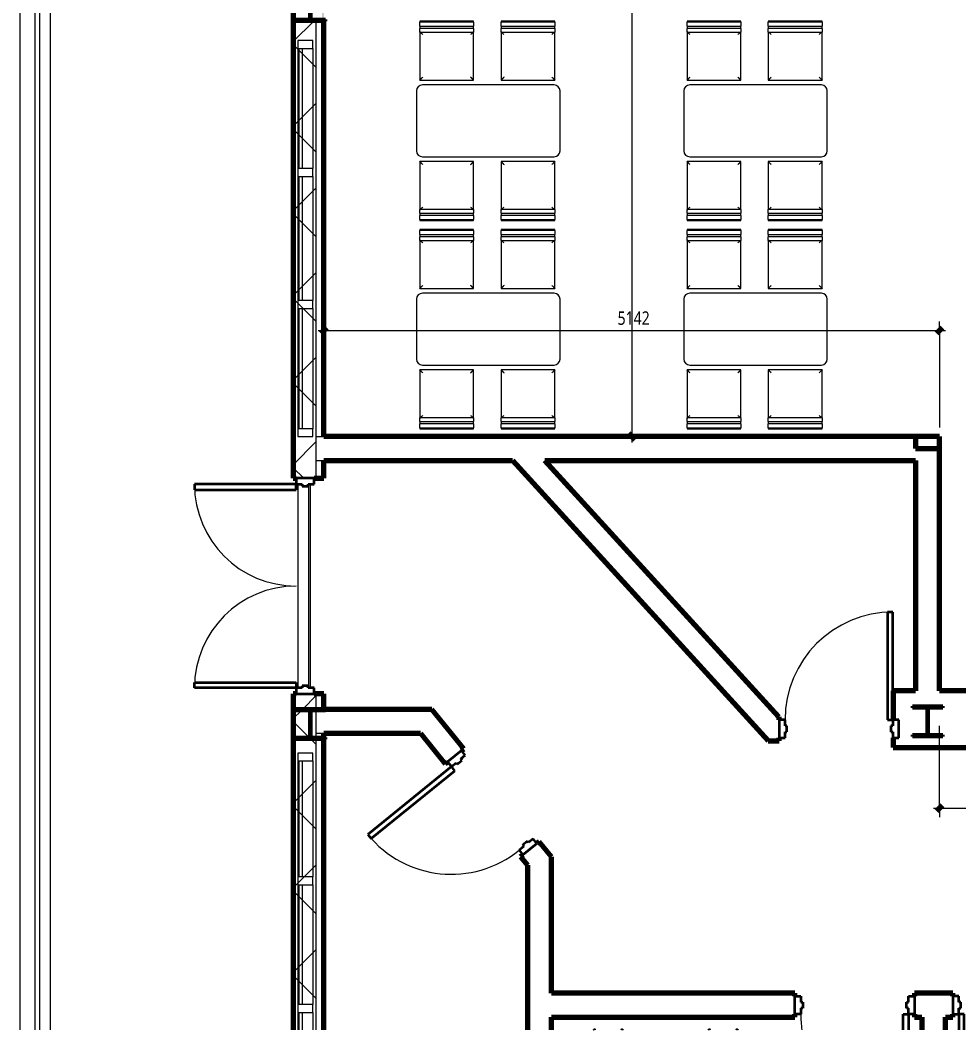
# Model space of a CAD drawing. Header units: millimetres. Extents: x -43239 to -23104, y -13901 to 9341.
# Drawn here: x -41159 to -33318, y -13901 to -5466 of the extents above; entities that cross this region are included whole.
import ezdxf

# ---------------------------------------------------------------- set-up
doc = ezdxf.new("R2010")
doc.units = ezdxf.units.MM
for name, color, linetype, lineweight in [('A-ANNO-DIMS', 211, 'Continuous', 9), ('A-ANNO-DIMS-50', 211, 'Continuous', 9), ('A-DETL', 90, 'Continuous', 9), ('A-DOOR', 31, 'Continuous', 18), ('A-DOOR-FRAM', 31, 'Continuous', 35), ('A-FLOR', 192, 'Continuous', 18), ('A-FLOR-HRAL', 11, 'Continuous', 9), ('A-GENM', 13, 'Continuous', 9), ('A-GLAZ-CURT', 52, 'Continuous', 9), ('A-GLAZ-CWMG', 51, 'Continuous', 9), ('A-WALL', 113, 'Continuous', 18), ('A-WALL-PATT', 111, 'Continuous', 70), ('G-IMPT', 8, 'Continuous', 9), ('I-FURN', 30, 'Continuous', 9), ('S-COLS', 52, 'Continuous', 9), ('S-FNDN', 32, 'Continuous', 18)]:
    doc.layers.add(name, color=color, linetype=linetype, lineweight=lineweight)
doc.styles.add('Trebuchet MS', font='trebuc.ttf', dxfattribs={"width": 0.8, "height": 112.5})
doc.dimstyles.new('Linear_-_2_25mm_Trebuchet_MS', dxfattribs={"dimscale": 304.8, "dimtxt": 115.981977, "dimasz": 0.164042, "dimexe": 0.246063, "dimexo": 0.246063, "dimgap": 0.049213, "dimtad": 1, "dimdec": 0, "dimzin": 0, "dimdsep": 46, "dimtxsty": 'Trebuchet MS', "dimblk1": 'OBLIQUE', "dimblk2": 'OBLIQUE', "dimsah": 1, "dimcen": 0.09, "dimdle": 0.164042, "dimazin": 0, "dimtfac": 1, "dimtdec": 4, "dimtix": 1, "dimtmove": 0, "dimatfit": 3, "dimfxl": 1, "dimtvp": 1, "dimtolj": 1, "dimtzin": 0, "dimarcsym": 2})

# ---------------------------------------------------------------- blocks, each defined once
blk = doc.blocks.new('Top Rail Type - Top Rail_Internal_-2153759-Comedor')
at = {"layer": 'A-FLOR-HRAL'}
for p, q in [((-41035.7, 5000.6), (-41035.7, -13900.7)), ((-40995.7, -13900.7), (-40995.7, 4984))]:
    blk.add_line(p, q, dxfattribs=at)
blk = doc.blocks.new('System Panel - Glazed-3403603-Comedor')
at = {"layer": 'A-GLAZ-CURT'}
for p, q in [((339.5, 49.5), (484.6, 49.5)), ((484.6, 24.5), (339.5, 24.5))]:
    blk.add_line(p, q, dxfattribs=at)
blk = doc.blocks.new('System Panel - Glazed-3403604-Comedor')
at = {"layer": 'A-GLAZ-CURT'}
for p, q in [((-500.8, 49.5), (500.8, 49.5)), ((500.8, 24.5), (-500.8, 24.5))]:
    blk.add_line(p, q, dxfattribs=at)
blk = doc.blocks.new('Rectangular Mullion - 65 x 125mm rectangular-2165301-Comedor')
at = {"layer": 'A-GLAZ-CWMG'}
for p, q in [((-38840.6, -13755.6), (-38840.6, -13900.7)), ((-38715.6, -13755.6), (-38715.6, -13900.7))]:
    blk.add_line(p, q, dxfattribs=at)
blk = doc.blocks.new('Rectangular Mullion - 65 x 125mm rectangular-2165315-Comedor')
at = {"layer": 'A-GLAZ-CWMG'}
for p, q in [((-38840.6, -12688.9), (-38840.6, -13690.6)), ((-38715.6, -12688.9), (-38715.6, -13690.6))]:
    blk.add_line(p, q, dxfattribs=at)
blk = doc.blocks.new('Rectangular Mullion - 65 x 125mm rectangular-3403605-Comedor')
at = {"layer": 'A-GLAZ-CWMG'}
for p, q in [((-65, -62.5), (-65, 62.5)), ((-65, 62.5), (0, 62.5)), ((0, 62.5), (0, -62.5)), ((0, -62.5), (-65, -62.5))]:
    blk.add_line(p, q, dxfattribs=at)
blk = doc.blocks.new('Rectangular Mullion - 65 x 125mm rectangular-3403500-Comedor')
at = {"layer": 'A-GLAZ-CWMG'}
for p, q in [((-32.5, -62.5), (-32.5, 62.5)), ((-32.5, 62.5), (32.5, 62.5)), ((32.5, 62.5), (32.5, -62.5)), ((32.5, -62.5), (-32.5, -62.5))]:
    blk.add_line(p, q, dxfattribs=at)
blk = doc.blocks.new('System Panel - Glazed-3403553-Comedor')
at = {"layer": 'A-GLAZ-CURT'}
for p, q in [((-502.5, 49.5), (502.5, 49.5)), ((502.5, 24.5), (-502.5, 24.5))]:
    blk.add_line(p, q, dxfattribs=at)
blk = doc.blocks.new('System Panel - Glazed-3403554-Comedor')
at = {"layer": 'A-GLAZ-CURT'}
for p, q in [((-518.8, 49.5), (518.8, 49.5)), ((518.8, 24.5), (-518.8, 24.5))]:
    blk.add_line(p, q, dxfattribs=at)
blk = doc.blocks.new('Rectangular Mullion - 65 x 125mm rectangular-2165430-Comedor')
at = {"layer": 'A-GLAZ-CWMG'}
for p, q in [((-38840.6, -7873.6), (-38840.6, -8878.7)), ((-38715.6, -7873.6), (-38715.6, -8878.7))]:
    blk.add_line(p, q, dxfattribs=at)
blk = doc.blocks.new('Rectangular Mullion - 65 x 125mm rectangular-2165444-Comedor')
at = {"layer": 'A-GLAZ-CWMG'}
for p, q in [((-38840.6, -6771.1), (-38840.6, -7808.6)), ((-38715.6, -6771.1), (-38715.6, -7808.6))]:
    blk.add_line(p, q, dxfattribs=at)
blk = doc.blocks.new('Rectangular Mullion - 65 x 125mm rectangular-3403503-Comedor')
at = {"layer": 'A-GLAZ-CWMG'}
for p, q in [((-65, -62.5), (-65, 62.5)), ((-65, 62.5), (0, 62.5)), ((0, 62.5), (0, -62.5)), ((0, -62.5), (-65, -62.5))]:
    blk.add_line(p, q, dxfattribs=at)
blk = doc.blocks.new('Rectangular Mullion - 65 x 125mm rectangular-3403504-Comedor')
at = {"layer": 'A-GLAZ-CWMG'}
for p, q in [((0, 62.5), (-65, 62.5)), ((-65, 62.5), (-65, -62.5)), ((0, -62.5), (0, 62.5)), ((-65, -62.5), (0, -62.5))]:
    blk.add_line(p, q, dxfattribs=at)
blk = doc.blocks.new('System Panel - Glazed-V1-Comedor')
at = {"layer": 'A-GLAZ-CURT'}
for p, q in [((-484.6, 49.5), (484.6, 49.5)), ((484.6, 24.5), (-484.6, 24.5))]:
    blk.add_line(p, q, dxfattribs=at)
blk = doc.blocks.new('Rectangular Mullion - 65 x 125mm rectangular-2165317-Comedor')
at = {"layer": 'A-GLAZ-CWMG'}
for p, q in [((-38840.6, -11654.7), (-38840.6, -12623.9)), ((-38715.6, -11654.7), (-38715.6, -12623.9))]:
    blk.add_line(p, q, dxfattribs=at)
blk = doc.blocks.new('M_Door-Passage-Double-Flush - 1700 x 2000mm-2872040-Comedor')
at = {"layer": 'A-DOOR', "lineweight": 35}
for p, q in [((-850, 109.85), (-850, 959.85)), ((-850, 959.85), (-805, 959.85)), ((-805, 959.85), (-805, 109.85)), ((850, 959.85), (805, 959.85)), ((805, 959.85), (805, 109.85)), ((850, 109.85), (850, 959.85)), ((-805, 109.85), (-850, 109.85)), ((805, 109.85), (850, 109.85))]:
    blk.add_line(p, q, dxfattribs=at)
at = {"layer": 'A-DOOR', "lineweight": 9}
for centre, start, end in [((-850, 109.85), 0, 90), ((850, 109.85), 90, 180)]:
    blk.add_arc(centre, 850, start, end, dxfattribs=at)
at = {"layer": 'A-DOOR-FRAM'}
for p, q in [((-850, 109.85), (-900, 109.85)), ((-900, 109.85), (-900, -40.15)), ((-850, 60.0875), (-850, 109.85)), ((850, 109.85), (850, 60.0875)), ((900, 109.85), (850, 109.85)), ((900, -40.15), (900, 109.85)), ((-834.125, 60.0875), (-850, 60.0875)), ((-850, -40.15), (-850, 9.0625)), ((-850, 9.0625), (-834.125, 9.0625)), ((-834.125, 9.0625), (-834.125, 60.0875)), ((850, 60.0875), (834.125, 60.0875)), ((834.125, 60.0875), (834.125, 9.0625)), ((834.125, 9.0625), (850, 9.0625)), ((850, 9.0625), (850, -40.15)), ((-900, -40.15), (-850, -40.15)), ((850, -40.15), (900, -40.15))]:
    blk.add_line(p, q, dxfattribs=at)
blk = doc.blocks.new('UC-Universal Column-Column - 254x254x73UC-2162956-Comedor')
at = {"layer": 'S-COLS'}
h = blk.add_hatch(dxfattribs=at)
h.set_pattern_fill('FP1_5', color=256, style=0, pattern_type=2)
h.set_pattern_definition([(45, (38734.36, 11345.73), (-125.7236, 125.7236), []), (45, (38734.36, 11536.23), (-125.7236, 125.7236), [])])
h.paths.add_polyline_path([(127.3, -127.1), (127.3, -112.9), (17, -112.9), (8, -109.1), (4.3, -100.2), (4.3, 100.1), (8, 109.1), (17, 112.8), (127.3, 112.8), (127.3, 127), (-127.3, 127), (-127.3, 112.8), (-17, 112.8), (-8, 109.1), (-4.3, 100.1), (-4.3, -100.2), (-8, -109.1), (-17, -112.9), (-127.3, -112.9), (-127.3, -127.1)])
at = {"layer": 'S-COLS', "lineweight": 50}
for p, q in [((127.3, 127), (-127.3, 127)), ((-127.3, 127), (-127.3, 112.8)), ((-127.3, 112.8), (-17, 112.8)), ((-4.3, 100.1), (-4.3, -100.2)), ((4.3, -100.2), (4.3, 100.1)), ((17, 112.8), (127.3, 112.8)), ((127.3, 112.8), (127.3, 127)), ((-17, -112.9), (-127.3, -112.9)), ((-127.3, -112.9), (-127.3, -127.1)), ((-127.3, -127.1), (127.3, -127.1)), ((127.3, -112.9), (17, -112.9)), ((127.3, -127.1), (127.3, -112.9))]:
    blk.add_line(p, q, dxfattribs=at)
for centre, start, end in [((-17, 100.1), 0, 90), ((17, 100.1), 90, 180), ((-17, -100.2), 270, 0), ((17, -100.2), 180, 270)]:
    blk.add_arc(centre, 12.7, start, end, dxfattribs=at)
blk = doc.blocks.new('UC-Universal Column-Column - 254x254x73UC-V10-Comedor')
at = {"layer": 'S-COLS'}
h = blk.add_hatch(dxfattribs=at)
h.set_pattern_fill('FP1_6', color=256, style=0, pattern_type=2)
h.set_pattern_definition([(45, (33577.36, 11323.73), (-125.7236, 125.7236), []), (45, (33577.36, 11514.23), (-125.7236, 125.7236), [])])
h.paths.add_polyline_path([(-127.3, -127.1), (127.3, -127.1), (127.3, -112.9), (17, -112.9), (8, -109.1), (4.3, -100.2), (4.3, 100.1), (8, 109.1), (17, 112.8), (127.3, 112.8), (127.3, 127), (-127.3, 127), (-126.8, 112.8), (-17, 112.8), (-8, 109.1), (-4.3, 100.1), (-4.3, -100.2), (-8, -109.1), (-17, -112.9), (-127.3, -112.9)])
at = {"layer": 'S-COLS', "lineweight": 50}
for p, q in [((127.3, 127), (-127.3, 127)), ((-127.3, 127), (-127.3, 112.8)), ((-127.3, 112.8), (-17, 112.8)), ((-4.3, 100.1), (-4.3, -100.2)), ((4.3, -100.2), (4.3, 100.1)), ((17, 112.8), (127.3, 112.8)), ((127.3, 112.8), (127.3, 127)), ((-17, -112.9), (-127.3, -112.9)), ((-127.3, -112.9), (-127.3, -127.1)), ((-127.3, -127.1), (127.3, -127.1)), ((127.3, -112.9), (17, -112.9)), ((127.3, -127.1), (127.3, -112.9))]:
    blk.add_line(p, q, dxfattribs=at)
for centre, start, end in [((-17, 100.1), 0, 90), ((17, 100.1), 90, 180), ((-17, -100.2), 270, 0), ((17, -100.2), 180, 270)]:
    blk.add_arc(centre, 12.7, start, end, dxfattribs=at)
blk = doc.blocks.new('UC-Universal Column-Column - 254x254x73UC-V12-Comedor')
at = {"layer": 'S-COLS'}
h = blk.add_hatch(dxfattribs=at)
h.set_pattern_fill('FP1_8', color=256, style=0, pattern_type=2)
h.set_pattern_definition([(45, (38734.36, 5345.73), (-125.7236, 125.7236), []), (45, (38734.36, 5536.23), (-125.7236, 125.7236), [])])
h.paths.add_polyline_path([(127.3, -127.1), (127.3, -112.9), (17, -112.9), (8, -109.1), (4.3, -100.2), (4.3, 100.1), (8, 109.1), (17, 112.8), (127.3, 112.8), (127.3, 127), (-127.3, 127), (-127.3, 112.8), (-17, 112.8), (-8, 109.1), (-4.3, 100.1), (-4.3, -100.2), (-8, -109.1), (-17, -112.9), (-127.3, -112.9), (-127.3, -127.1)])
at = {"layer": 'S-COLS', "lineweight": 50}
for p, q in [((127.3, 127), (-127.3, 127)), ((-127.3, 127), (-127.3, 112.8)), ((-127.3, 112.8), (-17, 112.8)), ((-4.3, 100.1), (-4.3, -100.2)), ((4.3, -100.2), (4.3, 100.1)), ((17, 112.8), (127.3, 112.8)), ((127.3, 112.8), (127.3, 127)), ((-17, -112.9), (-127.3, -112.9)), ((-127.3, -112.9), (-127.3, -127.1)), ((-127.3, -127.1), (127.3, -127.1)), ((127.3, -112.9), (17, -112.9)), ((127.3, -127.1), (127.3, -112.9))]:
    blk.add_line(p, q, dxfattribs=at)
for centre, start, end in [((-17, 100.1), 0, 90), ((17, 100.1), 90, 180), ((-17, -100.2), 270, 0), ((17, -100.2), 180, 270)]:
    blk.add_arc(centre, 12.7, start, end, dxfattribs=at)
blk = doc.blocks.new('M_Door-Passage-Single-Flush - 900 x 2100mm-2871058-Comedor')
at = {"layer": 'A-DOOR', "lineweight": 35}
for p, q in [((450, 981.35), (405, 981.35)), ((405, 981.35), (405, 81.35)), ((450, 81.35), (450, 981.35)), ((405, 81.35), (450, 81.35))]:
    blk.add_line(p, q, dxfattribs=at)
at = {"layer": 'A-DOOR', "lineweight": 9}
blk.add_arc((450, 81.35), 900, 90, 180, dxfattribs=at)
at = {"layer": 'A-DOOR-FRAM'}
for p, q in [((-450, 81.35), (-500, 81.35)), ((-500, 81.35), (-500, -68.65)), ((-450, 31.5875), (-450, 81.35)), ((-434.125, 31.5875), (-450, 31.5875)), ((-434.125, -19.4375), (-434.125, 31.5875)), ((450, 31.5875), (434.125, 31.5875)), ((434.125, 31.5875), (434.125, -19.4375)), ((450, 81.35), (450, 31.5875)), ((500, 81.35), (450, 81.35)), ((500, -68.65), (500, 81.35)), ((-500, -68.65), (-450, -68.65)), ((-450, -68.65), (-450, -19.4375)), ((-450, -19.4375), (-434.125, -19.4375)), ((434.125, -19.4375), (450, -19.4375)), ((450, -19.4375), (450, -68.65)), ((450, -68.65), (500, -68.65))]:
    blk.add_line(p, q, dxfattribs=at)
blk = doc.blocks.new('M_Door-Passage-Single-Flush - 900 x 2100mm-V22-Comedor')
at = {"layer": 'A-DOOR', "lineweight": 35}
for p, q in [((405, -81.4), (450, -81.4)), ((405, -212.3), (405, -81.4)), ((450, -81.4), (450, -212.3))]:
    blk.add_line(p, q, dxfattribs=at)
at = {"layer": 'A-DOOR', "lineweight": 9}
blk.add_arc((450, -81.4), 900, 180, 188.37591, dxfattribs=at)
at = {"layer": 'A-DOOR-FRAM'}
for p, q in [((-500, 68.6), (-450, 68.6)), ((-500, -81.4), (-500, 68.6)), ((-450, 68.6), (-450, 19.4)), ((-450, 19.4), (-434.1, 19.4)), ((-434.1, 19.4), (-434.1, -31.6)), ((434.1, 19.4), (450, 19.4)), ((434.1, -31.6), (434.1, 19.4)), ((450, 68.6), (500, 68.6)), ((450, 19.4), (450, 68.6)), ((500, 68.6), (500, -81.4)), ((-450, -81.4), (-500, -81.4)), ((-450, -31.6), (-450, -81.4)), ((-434.1, -31.6), (-450, -31.6)), ((450, -31.6), (434.1, -31.6)), ((450, -81.4), (450, -31.6)), ((500, -81.4), (450, -81.4))]:
    blk.add_line(p, q, dxfattribs=at)
blk = doc.blocks.new('M_Door-Passage-Single-Flush - 900 x 2100mm-V23-Comedor')
at = {"layer": 'A-DOOR', "lineweight": 35}
for p, q in [((405, 212.3), (405, 81.4)), ((450, 81.4), (450, 212.3)), ((405, 81.4), (450, 81.4))]:
    blk.add_line(p, q, dxfattribs=at)
at = {"layer": 'A-DOOR', "lineweight": 9}
blk.add_arc((450, 81.4), 900, 171.62409, 180, dxfattribs=at)
at = {"layer": 'A-DOOR-FRAM'}
for p, q in [((-450, 81.4), (-500, 81.4)), ((-500, 81.4), (-500, -68.6)), ((-450, 31.6), (-450, 81.4)), ((-434.1, 31.6), (-450, 31.6)), ((-434.1, -19.4), (-434.1, 31.6)), ((450, 31.6), (434.1, 31.6)), ((434.1, 31.6), (434.1, -19.4)), ((450, 81.4), (450, 31.6)), ((500, 81.4), (450, 81.4)), ((500, -68.6), (500, 81.4)), ((-500, -68.6), (-450, -68.6)), ((-450, -68.6), (-450, -19.4)), ((-450, -19.4), (-434.1, -19.4)), ((434.1, -19.4), (450, -19.4)), ((450, -19.4), (450, -68.6)), ((450, -68.6), (500, -68.6))]:
    blk.add_line(p, q, dxfattribs=at)
blk = doc.blocks.new('DURAVIT_218209-DuraStyle-Basic-floor-mounted-toi - Default-2264160-Comedor')
at = {"layer": 'A-GENM'}
for p, q in [((-122, -3.6), (-121.3, -3.6)), ((-120, -3.6), (-118, -3.6)), ((-110.5, -1.9), (-118.6, -1.9)), ((-118, -3.6), (-114, -3.6)), ((118.6, -1.9), (110.5, -1.9)), ((114, -3.6), (118, -3.6)), ((120, -3.6), (118, -3.6)), ((122, -3.6), (121.3, -3.6))]:
    blk.add_line(p, q, dxfattribs=at)
for points, knots in [([(-124.9, -5.9), (-124.8, -5.7), (-124.6, -5.2), (-124.3, -4.7), (-123.5, -3.9), (-122.6, -3.6), (-122, -3.6)], [0.1428571, 0.1428571, 0.1428571, 0.1428571, 0.2857143, 0.4285714, 0.5714286, 1, 1, 1, 1]), ([(-118.6, -1.9), (-118.9, -1.9), (-119.6, -2), (-120.6, -2.5), (-121.4, -3.5), (-121.6, -4.4), (-121.6, -4.9)], [-1, -1, -1, -1, -0.785714, -0.571429, -0.285714, 0, 0, 0, 0]), ([(-117, -2.2), (-117.3, -2.2), (-117.9, -2.3), (-118.6, -2.7), (-119.1, -3.1), (-119.5, -3.6), (-119.9, -4.2), (-120, -4.8), (-120, -5)], [-1, -1, -1, -1, -0.8, -0.6, -0.5, -0.4, -0.2, -0.0428788, -0.0428788, -0.0428788, -0.0428788]), ([(-111.1, -6), (-111.2, -5.5), (-111.5, -4.9), (-112.1, -4.2), (-112.7, -3.9), (-113.3, -3.7), (-113.8, -3.6), (-114, -3.6)], [-0.8603418, -0.8603418, -0.8603418, -0.8603418, -0.5714286, -0.4285714, -0.2857143, -0.1428571, 0, 0, 0, 0]), ([(-110.8, -5.5), (-110.8, -5.5), (-110.7, -5.6), (-110.6, -5.8), (-110.6, -6)], [0, 0, 0, 0, 0.5, 0.7243221, 0.7243221, 0.7243221, 0.7243221]), ([(-107.5, -4.9), (-107.5, -4.5), (-107.6, -3.9), (-108.2, -2.9), (-109, -2.2), (-109.9, -1.9), (-110.3, -1.9), (-110.5, -1.9)], [-1, -1, -1, -1, -0.785714, -0.571429, -0.285714, -0.142857, 0, 0, 0, 0]), ([(110.5, -1.9), (110.2, -1.9), (109.5, -2), (108.5, -2.5), (107.7, -3.5), (107.5, -4.4), (107.5, -4.9)], [-1, -1, -1, -1, -0.785714, -0.571429, -0.285714, 0, 0, 0, 0]), ([(110.6, -6), (110.6, -5.8), (110.7, -5.6), (110.8, -5.5), (110.8, -5.5)], [0.2756779, 0.2756779, 0.2756779, 0.2756779, 0.5, 1, 1, 1, 1]), ([(111.1, -5.9), (111.1, -5.7), (111.3, -5.3), (111.6, -4.7), (112.4, -3.9), (113.3, -3.6), (114, -3.6)], [0.1428571, 0.1428571, 0.1428571, 0.1428571, 0.2857143, 0.4285714, 0.5714286, 1, 1, 1, 1]), ([(120, -5), (120, -4.8), (119.9, -4.2), (119.5, -3.6), (119.1, -3.1), (118.6, -2.7), (117.9, -2.3), (117.3, -2.2), (117, -2.2)], [-0.9571212, -0.9571212, -0.9571212, -0.9571212, -0.8, -0.6, -0.5, -0.4, -0.2, 0, 0, 0, 0]), ([(121.6, -4.9), (121.6, -4.5), (121.5, -3.9), (120.9, -2.9), (120.1, -2.2), (119.3, -1.9), (118.8, -1.9), (118.6, -1.9)], [-1, -1, -1, -1, -0.785714, -0.571429, -0.285714, -0.142857, 0, 0, 0, 0]), ([(122, -3.6), (122.4, -3.6), (123, -3.7), (123.8, -4.2), (124.4, -4.8), (124.7, -5.4), (124.8, -5.8), (124.9, -6)], [0, 0, 0, 0, 0.2857143, 0.4285714, 0.5714286, 0.7857143, 0.8673985, 0.8673985, 0.8673985, 0.8673985])]:
    blk.add_open_spline(points, degree=3, knots=knots, dxfattribs=at)
for points in [[(-121.6, -4.9), (-121.6, -5.2), (-121.6, -5.6), (-121.6, -6)], [(-118, -6), (-118, -5.2), (-118, -4.4), (-118, -3.6)], [(-111, -6), (-111.1, -5.8), (-111.1, -5.7), (-111.2, -5.5)], [(-111, -6.1), (-111.1, -5.9), (-111.1, -5.7), (-111.2, -5.5)], [(-106.1, -4.4), (-106.2, -4.2), (-106.4, -3.7), (-106.9, -3.1), (-107.5, -2.6), (-108.2, -2.3), (-108.7, -2.2), (-109, -2.2)], [(-107.5, -6), (-107.5, -5.6), (-107.5, -5.2), (-107.5, -4.9)], [(109, -2.2), (108.7, -2.2), (108.2, -2.3), (107.5, -2.6), (106.9, -3.1), (106.4, -3.7), (106.2, -4.2), (106.1, -4.4)], [(107.5, -4.9), (107.5, -5.2), (107.5, -5.6), (107.5, -6)], [(111.2, -5.5), (111.1, -5.7), (111.1, -5.8), (111, -6)], [(111.2, -5.5), (111.1, -5.7), (111.1, -5.9), (111, -6.1)], [(118, -3.6), (118, -4.4), (118, -5.2), (118, -6)], [(121.6, -6), (121.6, -5.6), (121.6, -5.2), (121.6, -4.9)]]:
    blk.add_open_spline(points, degree=3, dxfattribs=at)
at = {"layer": 'G-IMPT'}
for p, q in [((-122.7, -3.7), (-117.8, -2.3)), ((-119.7, -5.1), (-119.7, -6)), ((-105.7, -5.1), (-105.7, -6)), ((105.7, -5.1), (105.7, -6)), ((122.7, -3.7), (117.8, -2.3)), ((119.7, -5.1), (119.7, -6))]:
    blk.add_line(p, q, dxfattribs=at)
at = {"layer": 'G-IMPT', "flags": 128}
for points in [[(-119.7, -5.1), (-119.5, -4.1), (-119.1, -3.3), (-118.7, -2.9), (-118.4, -2.6), (-117.9, -2.4), (-117.8, -2.3)], [(-105.7, -5.1), (-105.9, -4), (-106.3, -3.3), (-106.8, -2.8), (-107.1, -2.5), (-107.7, -2.2), (-108.5, -2), (-109.5, -1.9), (-110.3, -1.9)], [(110.3, -1.9), (107.9, -2.2), (107.2, -2.5), (106.8, -2.8), (106.3, -3.4), (105.8, -4.3), (105.7, -5.1)], [(119.7, -5.1), (119.5, -4.1), (119.1, -3.3), (118.7, -2.9), (118.4, -2.6), (117.9, -2.4), (117.8, -2.3)]]:
    blk.add_lwpolyline(points, dxfattribs=at)
blk = doc.blocks.new('TN_RES_Table05 - 600x1200-3433874-Comedor')
at = {"layer": 'I-FURN'}
for p, q in [((690, 300), (-410, 300)), ((-460, 250), (-460, -250)), ((740, -250), (740, 250)), ((-410, -300), (690, -300))]:
    blk.add_line(p, q, dxfattribs=at)
for centre, start, end in [((-410, 250), 90, 180), ((690, 250), 360, 90), ((-410, -250), 180, 270), ((690, -250), 270, 360)]:
    blk.add_arc(centre, 50, start, end, dxfattribs=at)
blk = doc.blocks.new('TN_RES_Chair06 - Red-3433876-Comedor')
at = {"layer": 'I-FURN'}
for p, q in [((225, 274.9), (-225, 274.9)), ((-225, 274.9), (-225, 267)), ((-225, 233.2), (-225, 267)), ((225, 267), (-225, 267)), ((225, 267), (225, 274.9)), ((225, 267), (225, 233.2)), ((-225, 233.2), (-225, 213.3)), ((-225, 233.2), (225, 233.2)), ((-225, 182.9), (-225, 213.3)), ((225, 213.3), (-225, 213.3)), ((-225, 182.9), (-225, 182.5)), ((-225, 182.9), (225, 182.9)), ((-225, 182.5), (225, 182.5)), ((-225, 182.5), (-225, -217.5)), ((225, 213.3), (225, 233.2)), ((225, 213.3), (225, 182.9)), ((225, 182.5), (225, 182.9)), ((225, -217.5), (225, 182.5)), ((-225, -217.5), (225, -217.5))]:
    blk.add_line(p, q, dxfattribs=at)
for points, knots in [([(-200, 162.5), (-202.2, 164.7), (-205.4, 168), (-209.6, 172.1), (-212.1, 174.5), (-213.9, 176.4), (-215.7, 178.2), (-217.3, 179.8), (-218.8, 181.3), (-219.6, 182.1), (-220, 182.5), (-220.2, 182.7)], [-1, -1, -1, -1, -0.8333333, -0.75, -0.6666667, -0.625, -0.5833333, -0.5, -0.4583333, -0.4166667, -0.4031458, -0.4031458, -0.4031458, -0.4031458]), ([(220.1, 182.6), (220, 182.5), (219.6, 182.1), (218.8, 181.3), (217.3, 179.8), (215.3, 177.8), (213, 175.5), (211.1, 173.6), (209.1, 171.6), (205.5, 167.9), (202.2, 164.7), (200, 162.5)], [0.4033218, 0.4033218, 0.4033218, 0.4033218, 0.4166667, 0.4583333, 0.5, 0.5833333, 0.6666667, 0.7083333, 0.75, 0.8333333, 1, 1, 1, 1]), ([(-225, -217.5), (-225, -217.5), (-224.6, -217.1), (-223.2, -215.7), (-221.7, -214.2), (-220.2, -212.7), (-218.8, -211.3), (-217.3, -209.8), (-215.3, -207.8), (-213, -205.5), (-211.1, -203.6), (-209.1, -201.6), (-205.5, -197.9), (-202.2, -194.7), (-200, -192.5)], [0, 0, 0, 0, 0.166667, 0.25, 0.333333, 0.416667, 0.458333, 0.5, 0.583333, 0.666667, 0.708333, 0.75, 0.833333, 1, 1, 1, 1]), ([(225, -217.5), (225, -217.5), (224.6, -217.1), (223.2, -215.7), (221.7, -214.2), (220.2, -212.7), (218.8, -211.3), (217.3, -209.8), (215.3, -207.8), (213, -205.5), (211.1, -203.6), (209.1, -201.6), (205.4, -198), (202.2, -194.7), (200, -192.5)], [0, 0, 0, 0, 0.166667, 0.25, 0.333333, 0.416667, 0.458333, 0.5, 0.583333, 0.666667, 0.708333, 0.75, 0.833333, 1, 1, 1, 1])]:
    blk.add_open_spline(points, degree=3, knots=knots, dxfattribs=at)
blk = doc.blocks.new('TN_RES_Chair06 - Red-3437077-Comedor')
at = {"layer": 'I-FURN'}
for p, q in [((-225, 217.5), (-225, -182.5)), ((225, 217.5), (-225, 217.5)), ((225, -182.5), (225, 217.5)), ((225, -182.5), (-225, -182.5)), ((-225, -182.5), (-225, -182.9)), ((-225, -213.3), (-225, -182.9)), ((225, -182.9), (-225, -182.9)), ((-225, -213.3), (-225, -233.2)), ((-225, -213.3), (225, -213.3)), ((-225, -267), (-225, -233.2)), ((225, -233.2), (-225, -233.2)), ((225, -182.9), (225, -182.5)), ((225, -182.9), (225, -213.3)), ((225, -233.2), (225, -213.3)), ((225, -233.2), (225, -267)), ((-225, -267), (-225, -274.9)), ((-225, -267), (225, -267)), ((-225, -274.9), (225, -274.9)), ((225, -274.9), (225, -267))]:
    blk.add_line(p, q, dxfattribs=at)
for points, knots in [([(-200, 192.5), (-202.2, 194.7), (-205.5, 197.9), (-209.6, 202.1), (-212, 204.6), (-213.9, 206.4), (-215.7, 208.2), (-217.3, 209.8), (-218.8, 211.3), (-220.2, 212.7), (-221.7, 214.2), (-223.2, 215.7), (-224.6, 217.1), (-225, 217.5), (-225, 217.5)], [0, 0, 0, 0, 0.166667, 0.25, 0.333333, 0.375, 0.416667, 0.5, 0.541667, 0.583333, 0.666667, 0.75, 0.833333, 1, 1, 1, 1]), ([(200, 192.5), (202.2, 194.7), (205.4, 198), (209.6, 202.1), (212.1, 204.5), (213.9, 206.4), (215.7, 208.2), (217.3, 209.8), (218.8, 211.3), (220.2, 212.7), (221.7, 214.2), (223.2, 215.7), (224.6, 217.1), (225, 217.5), (225, 217.5)], [0, 0, 0, 0, 0.166667, 0.25, 0.333333, 0.375, 0.416667, 0.5, 0.541667, 0.583333, 0.666667, 0.75, 0.833333, 1, 1, 1, 1]), ([(-220.2, -182.7), (-220, -182.5), (-219.6, -182.1), (-218.8, -181.3), (-217.3, -179.8), (-215.7, -178.2), (-213.9, -176.4), (-212.1, -174.5), (-209.6, -172.1), (-205.4, -168), (-202.2, -164.7), (-200, -162.5)], [-0.5968542, -0.5968542, -0.5968542, -0.5968542, -0.5833333, -0.5416667, -0.5, -0.4166667, -0.375, -0.3333333, -0.25, -0.1666667, 0, 0, 0, 0]), ([(200, -162.5), (202.2, -164.7), (205.5, -167.9), (209.6, -172.1), (212, -174.6), (213.9, -176.4), (215.7, -178.2), (217.3, -179.8), (218.8, -181.3), (219.6, -182.1), (220, -182.5), (220.1, -182.6)], [0, 0, 0, 0, 0.1666667, 0.25, 0.3333333, 0.375, 0.4166667, 0.5, 0.5416667, 0.5833333, 0.5966782, 0.5966782, 0.5966782, 0.5966782])]:
    blk.add_open_spline(points, degree=3, knots=knots, dxfattribs=at)
blk = doc.blocks.new('DIMBLOCK5-Comedor')
at = {"layer": 'A-ANNO-DIMS-50'}
for p, q in [((-33479.3, -12048.2), (-33479.3, -11361)), ((-28638.1, -12048.2), (-28638.1, -11361)), ((-33529.3, -12048.2), (-28588.1, -12048.2)), ((-33479.3, -12048.2), (-33479.3, -12123.2)), ((-28638.1, -12048.2), (-28638.1, -12123.2))]:
    blk.add_line(p, q, dxfattribs=at)
at = {"layer": 'A-ANNO-DIMS-50', "lineweight": 70}
for p, q in [((-33479.3, -12048.2), (-33504.3, -12073.2)), ((-33479.3, -12048.2), (-33454.3, -12023.2)), ((-28638.1, -12048.2), (-28663.1, -12073.2)), ((-28638.1, -12048.2), (-28613.1, -12023.2))]:
    blk.add_line(p, q, dxfattribs=at)
at = {"layer": 'A-ANNO-DIMS-50', "color": 0, "insert": (-31176.7, -11889.2), "char_height": 112.5, "width": 283.075, "attachment_point": 1, "line_spacing_factor": 1.048425, "style": 'Trebuchet MS'}
blk.add_mtext('4841', dxfattribs=at)
blk = doc.blocks.new('_Oblique')
at = {"color": 0, "linetype": 'ByBlock', "lineweight": -2}
blk.add_line((-0.5, -0.5), (0.5, 0.5), dxfattribs=at)
blk = doc.blocks.new('DIMBLOCK6-Comedor')
at = {"layer": 'A-ANNO-DIMS-50'}
for p, q in [((-38621.1, -8057), (-38621.1, -7982)), ((-33479.3, -8057), (-33479.3, -7982)), ((-38671.1, -8057), (-33429.3, -8057)), ((-38621.1, -8057), (-38621.1, -8096.7)), ((-33479.3, -8057), (-33479.3, -8868.7))]:
    blk.add_line(p, q, dxfattribs=at)
at = {"layer": 'A-ANNO-DIMS-50', "lineweight": 70}
for p, q in [((-38621.1, -8057), (-38646.1, -8082)), ((-38621.1, -8057), (-38596.1, -8032)), ((-33479.3, -8057), (-33504.3, -8082)), ((-33479.3, -8057), (-33454.3, -8032))]:
    blk.add_line(p, q, dxfattribs=at)
at = {"layer": 'A-ANNO-DIMS-50', "color": 0, "insert": (-36168.2, -7898.1), "char_height": 112.5, "width": 283.075, "attachment_point": 1, "line_spacing_factor": 1.048425, "style": 'Trebuchet MS'}
blk.add_mtext('5142', dxfattribs=at)
blk = doc.blocks.new('DIMBLOCK8-Comedor')
at = {"layer": 'A-ANNO-DIMS-50'}
for p, q in [((-36049.7, 3652.4), (-36124.7, 3652.4)), ((-36049.7, 3702.4), (-36049.7, -8993.7)), ((-36049.7, 3652.4), (-34294.9, 3652.4)), ((-36049.7, -8943.7), (-36089.4, -8943.7)), ((-36049.7, -8943.7), (-35974.7, -8943.7))]:
    blk.add_line(p, q, dxfattribs=at)
at = {"layer": 'A-ANNO-DIMS-50', "lineweight": 70}
for p, q in [((-36049.7, 3652.4), (-36074.7, 3677.4)), ((-36049.7, 3652.4), (-36024.7, 3627.4)), ((-36049.7, -8943.7), (-36074.7, -8918.7)), ((-36049.7, -8943.7), (-36024.7, -8968.7))]:
    blk.add_line(p, q, dxfattribs=at)
at = {"layer": 'A-ANNO-DIMS-50', "color": 0, "insert": (-36208.7, -2793.1), "char_height": 112.5, "width": 353.843, "attachment_point": 1, "rotation": 90, "line_spacing_factor": 1.048425, "style": 'Trebuchet MS'}
blk.add_mtext('12596', dxfattribs=at)

msp = doc.modelspace()

# ---------------------------------------------------------------- hatches: boundary and pattern name
at = {"layer": 'A-WALL-PATT', "lineweight": 9}
h = msp.add_hatch(dxfattribs=at)
h.set_pattern_fill('FP1_4', color=256, style=0, pattern_type=2)
h.set_pattern_definition([(45, (0, 0), (-353.5534, 353.5534), []), (135, (0, 0), (-353.5534, -353.5534), [])])
h.paths.add_polyline_path([(-38714.5, -13900.7), (-38688.1, -13900.7), (-38688.6, -11472.8), (-38861.7, -11472.8), (-38861.7, -11458.6), (-38751.4, -11458.6), (-38742.4, -11454.9), (-38738.7, -11445.9), (-38738.7, -11245.6), (-38742.4, -11236.6), (-38751.4, -11232.9), (-38861.7, -11232.9), (-38861.7, -11218.7), (-38688.1, -11218.7), (-38688.1, -11093.3), (-38878.1, -11093.3), (-38878.1, -13900.7)])
h.paths.add_polyline_path([(-38717.4, -11458.6), (-38688.1, -11458.6), (-38688.1, -11232.9), (-38717.4, -11232.9), (-38726.3, -11236.6), (-38730.1, -11245.6), (-38730.1, -11445.9), (-38726.3, -11454.9)])
h.paths.add_polyline_path([(-38752.3, -9293.3), (-38688.1, -9293.3), (-38688.1, -5472.8), (-38861.7, -5472.8), (-38861.7, -5458.6), (-38751.4, -5458.6), (-38742.4, -5454.9), (-38738.7, -5445.9), (-38738.7, -5245.6), (-38742.4, -5236.6), (-38751.4, -5232.9), (-38861.7, -5232.9), (-38861.7, -5218.7), (-38688.1, -5218.7), (-38688.1, -3338.7), (-38878.1, -3338.7), (-38878.1, -9293.3), (-38803.4, -9293.3)])
h.paths.add_polyline_path([(-38688.1, -5458.6), (-38688.1, -5232.9), (-38717.4, -5232.9), (-38726.3, -5236.6), (-38730.1, -5245.6), (-38730.1, -5445.9), (-38726.3, -5454.9), (-38717.4, -5458.6)])
h = msp.add_hatch(dxfattribs=at)
h.set_pattern_fill('FP1_3', color=256, style=0, pattern_type=2)
h.set_pattern_definition([(0, (0, 0), (406.4, 101.6), [16.764, -288.036, 16.764, -288.036, -1625.6]), (0, (0, 0), (406.4, 101.6), [-609.6, 16.764, -592.836, 16.764, -288.036, -711.2]), (0, (0, 0), (406.4, 101.6), [-1524, 16.764, -186.436, 16.764, -491.236]), (120, (152.4, 50.8), (-291.18818, 301.15272), [16.764, -288.036, 16.764, -288.036, -1625.6]), (120, (152.4, 50.8), (-291.18818, 301.15272), [-609.6, 16.764, -592.836, 16.764, -288.036, -711.2]), (120, (152.4, 50.8), (-291.18818, 301.15272), [-1524, 16.764, -186.436, 16.764, -491.236]), (240, (203.2, 254), (-115.21182, -402.75272), [16.764, -288.036, 16.764, -288.036, -1625.6]), (240, (203.2, 254), (-115.21182, -402.75272), [-609.6, 16.764, -592.836, 16.764, -288.036, -711.2]), (240, (203.2, 254), (-115.21182, -402.75272), [-1524, 16.764, -186.436, 16.764, -491.236])])
h.paths.add_polyline_path([(-38637.1, -13900.7), (-38621.1, -13900.7), (-38621.1, -11472.8), (-38637.1, -11472.8), (-38637.1, -12448.1)])
h.paths.add_polyline_path([(-38637.1, -11458.6), (-38621.1, -11458.6), (-38621.1, -11423.7), (-38637.1, -11423.7)])
h.paths.add_polyline_path([(-38637.1, -11218.7), (-38621.1, -11218.7), (-38621.1, -11093.3), (-38637.1, -11093.3)])
h.paths.add_polyline_path([(-38621.1, -9293.3), (-38621.1, -9143.7), (-38637.1, -9143.7), (-38637.1, -9293.3)])
h.paths.add_polyline_path([(-38621.1, -8943.7), (-38621.1, -5472.8), (-38637.1, -5472.8), (-38637.1, -8943.7)])
h.paths.add_polyline_path([(-38637.1, -5458.6), (-38621.1, -5458.6), (-38621.1, -5232.9), (-38637.1, -5232.9)])
h.paths.add_polyline_path([(-38621.1, -5218.7), (-38621.1, -3338.7), (-38637.1, -3338.7), (-38637.1, -5218.7), (-38631.8, -5218.7)])

# ---------------------------------------------------------------- linework, layer by layer
at = {"layer": 'A-DETL'}
msp.add_line((-38734.4, -11043.3), (-38734.4, -9343.3), dxfattribs=at)
msp.add_line((-38734.4, -11043.3), (-38734.4, -9343.3), dxfattribs=at)
msp.add_line((-38734.4, -11043.3), (-38734.4, -9343.3), dxfattribs=at)
at = {"layer": 'A-FLOR'}
for p, q in [((-38836.4, -11043.3), (-38836.4, -9343.3)), ((-38749.6, -9343.3), (-38749.6, -11043.3))]:
    msp.add_line(p, q, dxfattribs=at)
at = {"layer": 'A-WALL', "lineweight": 70}
for p, q in [((-38878.1, 1325.7), (-38878.1, -9293.3)), ((-38621.1, -8943.7), (-38621.1, -5472.8)), ((-36958.4, -8943.7), (-38621.1, -8943.7)), ((-33479.3, -8943.7), (-36958.4, -8943.7)), ((-33679.3, -8943.7), (-33679.3, -9043.7)), ((-33479.3, -11068.5), (-33479.3, -8943.7)), ((-33679.3, -9043.7), (-33479.3, -9043.7)), ((-38621.1, -9143.7), (-37046.7, -9143.7)), ((-38621.1, -9293.3), (-38621.1, -9143.7)), ((-37046.7, -9143.7), (-34910.1, -11486)), ((-34821.9, -11286), (-36776, -9143.7)), ((-36776, -9143.7), (-33679.3, -9143.7)), ((-33679.3, -9143.7), (-33679.3, -11068.5)), ((-38878.1, -9293.3), (-38853.1, -9293.3)), ((-38703.1, -9293.3), (-38621.1, -9293.3)), ((-38853.1, -11093.3), (-38878.1, -11093.3)), ((-38878.1, -11093.3), (-38878.1, -13900.7)), ((-38621.1, -11093.3), (-38703.1, -11093.3)), ((-38621.1, -11218.7), (-38621.1, -11093.3)), ((-33866.1, -11068.5), (-33866.1, -11311)), ((-33679.3, -11068.5), (-33866.1, -11068.5)), ((-33256.1, -11068.5), (-33479.3, -11068.5)), ((-37718.8, -11223.7), (-38607.1, -11223.7)), ((-37452.4, -11552.4), (-37718.8, -11223.7)), ((-34819.3, -11286), (-34821.9, -11286)), ((-34819.3, -11311), (-34819.3, -11286)), ((-38621.1, -11423.7), (-37814.1, -11423.7)), ((-38621.1, -11458.6), (-38621.1, -11423.7)), ((-37814.1, -11423.7), (-37607.8, -11678.3)), ((-34819.3, -11486), (-34819.3, -11461)), ((-33866.1, -11461), (-33866.1, -11543.5)), ((-38621.1, -13900.7), (-38621.1, -11472.8)), ((-37471.9, -11568.2), (-37452.4, -11552.4)), ((-34910.1, -11486), (-34819.3, -11486)), ((-33866.1, -11543.5), (-33256.1, -11543.5)), ((-37607.8, -11678.3), (-37588.4, -11662.6)), ((-36822.8, -12329.3), (-36842.3, -12345.1)), ((-36721.1, -12454.9), (-36822.8, -12329.3)), ((-36958.8, -12439.5), (-36978.2, -12455.3)), ((-36978.2, -12455.3), (-36921.1, -12525.7)), ((-36721.1, -13594.7), (-36721.1, -12454.9)), ((-36921.1, -12525.7), (-36921.1, -13900.7)), ((-34688.1, -13594.7), (-36721.1, -13594.7)), ((-34688.1, -13619.7), (-34688.1, -13594.7)), ((-33368.1, -13594.7), (-33688.1, -13594.7)), ((-33688.1, -13594.7), (-33688.1, -13619.7)), ((-33368.1, -13619.7), (-33368.1, -13594.7)), ((-36721.1, -13900.7), (-36721.1, -13794.7)), ((-36721.1, -13794.7), (-34688.1, -13794.7)), ((-34688.1, -13794.7), (-34688.1, -13769.7)), ((-33688.1, -13769.7), (-33688.1, -13794.7)), ((-33688.1, -13794.7), (-33628.1, -13794.7)), ((-33628.1, -13794.7), (-33628.1, -13900.7)), ((-33428.1, -13900.7), (-33428.1, -13794.7)), ((-33428.1, -13794.7), (-33368.1, -13794.7)), ((-33368.1, -13794.7), (-33368.1, -13769.7))]:
    msp.add_line(p, q, dxfattribs=at)
at = {"layer": 'A-WALL'}
for p, q in [((-38688.1, -5472.8), (-38688.1, -9293.3)), ((-38637.1, -5472.8), (-38637.1, -8943.7)), ((-38688.1, -8943.7), (-38621.1, -8943.7)), ((-38688.1, -9143.7), (-38621.1, -9143.7)), ((-38637.1, -9143.7), (-38637.1, -9293.3)), ((-38688.1, -11093.3), (-38688.1, -11218.7)), ((-38637.1, -11093.3), (-38637.1, -11218.7)), ((-38688.1, -11232.9), (-38688.1, -11458.6)), ((-38688.1, -11423.7), (-38621.1, -11423.7)), ((-38637.1, -11423.7), (-38637.1, -11458.6)), ((-38688.1, -11472.8), (-38688.1, -13900.7)), ((-38637.1, -11472.8), (-38637.1, -13900.7))]:
    msp.add_line(p, q, dxfattribs=at)
at = {"layer": 'S-FNDN'}
for p, q in [((-41159, -13900.7), (-41159, 5062.4)), ((-40909, 4932.7), (-40909, -13900.7))]:
    msp.add_line(p, q, dxfattribs=at)

# ---------------------------------------------------------------- block references
at = {"layer": 'A-DOOR-FRAM'}
for name, p, rotation in [('M_Door-Passage-Double-Flush - 1700 x 2000mm-2872040-Comedor', (-38743.3, -10193.3), 89.99999999999997), ('M_Door-Passage-Single-Flush - 900 x 2100mm-2871058-Comedor', (-37210.4, -11999.8), 129.0194004752364), ('M_Door-Passage-Single-Flush - 900 x 2100mm-V23-Comedor', (-32868.1, -13688.4), 180)]:
    msp.add_blockref(name, p, dxfattribs=dict(at, rotation=rotation))
for name, p in [('M_Door-Passage-Single-Flush - 900 x 2100mm-2871058-Comedor', (-34319.3, -11392.3)), ('M_Door-Passage-Single-Flush - 900 x 2100mm-V22-Comedor', (-34188.1, -13688.4))]:
    msp.add_blockref(name, p, dxfattribs=at)
at = {"layer": 'A-FLOR-HRAL'}
msp.add_blockref('Top Rail Type - Top Rail_Internal_-2153759-Comedor', (0, 0), dxfattribs=at)
at = {"layer": 'A-GENM'}
for p in [(-36246.1, -13894.7), (-35286.7, -13894.7)]:
    msp.add_blockref('DURAVIT_218209-DuraStyle-Basic-floor-mounted-toi - Default-2264160-Comedor', p, dxfattribs=at)
at = {"layer": 'A-GLAZ-CURT'}
for name, p, rotation in [('System Panel - Glazed-3403553-Comedor', (-38778.1, -6203.5), 89.99999999999993), ('System Panel - Glazed-3403554-Comedor', (-38778.1, -7289.9), 89.99999999999993), ('System Panel - Glazed-3403553-Comedor', (-38778.1, -8376.2), 89.99999999999993), ('System Panel - Glazed-V1-Comedor', (-38778.1, -12139.3), 90), ('System Panel - Glazed-3403604-Comedor', (-38778.1, -13189.7), 90), ('System Panel - Glazed-3403603-Comedor', (-38778.1, -14240.1), 90)]:
    msp.add_blockref(name, p, dxfattribs=dict(at, rotation=rotation))
at = {"layer": 'A-GLAZ-CWMG', "extrusion": (0, 0, -1)}
for name, p, rotation in [('Rectangular Mullion - 65 x 125mm rectangular-3403503-Comedor', (38778.1, -5636), 90.00000000000007), ('Rectangular Mullion - 65 x 125mm rectangular-3403500-Comedor', (38778.1, -6738.6), 90.00000000000007), ('Rectangular Mullion - 65 x 125mm rectangular-3403500-Comedor', (38778.1, -7841.1), 90.00000000000007), ('Rectangular Mullion - 65 x 125mm rectangular-3403605-Comedor', (38778.1, -11589.7), 90), ('Rectangular Mullion - 65 x 125mm rectangular-3403500-Comedor', (38778.1, -12656.4), 90), ('Rectangular Mullion - 65 x 125mm rectangular-3403500-Comedor', (38778.1, -13723.1), 90)]:
    msp.add_blockref(name, p, dxfattribs=dict(at, rotation=rotation))
at = {"layer": 'A-GLAZ-CWMG'}
for name, p in [('Rectangular Mullion - 65 x 125mm rectangular-2165430-Comedor', (0, 2172.7)), ('Rectangular Mullion - 65 x 125mm rectangular-2165444-Comedor', (0, 0)), ('Rectangular Mullion - 65 x 125mm rectangular-2165430-Comedor', (0, 0)), ('Rectangular Mullion - 65 x 125mm rectangular-2165317-Comedor', (0, 0)), ('Rectangular Mullion - 65 x 125mm rectangular-2165315-Comedor', (0, 0)), ('Rectangular Mullion - 65 x 125mm rectangular-2165301-Comedor', (0, 0))]:
    msp.add_blockref(name, p, dxfattribs=at)
at = {"layer": 'A-GLAZ-CWMG', "rotation": 269.9999999999999}
msp.add_blockref('Rectangular Mullion - 65 x 125mm rectangular-3403504-Comedor', (-38778.1, -8943.7), dxfattribs=at)
at = {"layer": 'I-FURN'}
for name, p in [('TN_RES_Chair06 - Red-3433876-Comedor', (-37596.1, -5748.7)), ('TN_RES_Chair06 - Red-3433876-Comedor', (-35363.1, -5748.7)), ('TN_RES_Table05 - 600x1200-3433874-Comedor', (-37389.1, -6306.7)), ('TN_RES_Table05 - 600x1200-3433874-Comedor', (-35156.2, -6306.7)), ('TN_RES_Chair06 - Red-3437077-Comedor', (-37596.1, -6864.6)), ('TN_RES_Chair06 - Red-3437077-Comedor', (-35363.1, -6864.6)), ('TN_RES_Chair06 - Red-3433876-Comedor', (-37596.1, -7488.7)), ('TN_RES_Chair06 - Red-3433876-Comedor', (-35363.1, -7488.7)), ('TN_RES_Table05 - 600x1200-3433874-Comedor', (-37389.1, -8046.7)), ('TN_RES_Table05 - 600x1200-3433874-Comedor', (-35156.2, -8046.7)), ('TN_RES_Chair06 - Red-3437077-Comedor', (-37596.1, -8604.6)), ('TN_RES_Chair06 - Red-3437077-Comedor', (-35363.1, -8604.6))]:
    msp.add_blockref(name, p, dxfattribs=at)
at = {"layer": 'I-FURN', "rotation": 180}
for name, p in [('TN_RES_Chair06 - Red-3437077-Comedor', (-36917.2, -5748.7)), ('TN_RES_Chair06 - Red-3437077-Comedor', (-34684.3, -5748.7)), ('TN_RES_Chair06 - Red-3433876-Comedor', (-36917.2, -6864.6)), ('TN_RES_Chair06 - Red-3433876-Comedor', (-34684.3, -6864.6)), ('TN_RES_Chair06 - Red-3437077-Comedor', (-36917.2, -7488.7)), ('TN_RES_Chair06 - Red-3437077-Comedor', (-34684.3, -7488.7)), ('TN_RES_Chair06 - Red-3433876-Comedor', (-36917.2, -8604.6)), ('TN_RES_Chair06 - Red-3433876-Comedor', (-34684.3, -8604.6))]:
    msp.add_blockref(name, p, dxfattribs=at)
at = {"layer": 'S-COLS'}
for name, p in [('UC-Universal Column-Column - 254x254x73UC-V12-Comedor', (-38734.4, -5345.7)), ('UC-Universal Column-Column - 254x254x73UC-2162956-Comedor', (-38734.4, -11345.7)), ('UC-Universal Column-Column - 254x254x73UC-V10-Comedor', (-33577.4, -11323.7))]:
    msp.add_blockref(name, p, dxfattribs=at)

# ---------------------------------------------------------------- dimensions: what is measured, and where the dimension line sits
at = {"layer": 'A-ANNO-DIMS'}
dim = msp.add_linear_dim(base=(-36049.7, -8943.7), p1=(-34219.9, 3652.4), p2=(-36014.4, -8943.7), angle=90, dimstyle='Linear_-_2_25mm_Trebuchet_MS', override={"dimpost": '<>', "dimfxl": 12723.349745}, dxfattribs=at)
dim.commit()
dim.dimension.update_dxf_attribs({"geometry": 'DIMBLOCK8-Comedor', "text_midpoint": (-36122.2, -2645.7)})
for base, p1, p2, override, picture, middle in [((-33479.3, -8057), (-38621.1, -8021.7), (-33479.3, -8943.7), {"dimpost": '<>', "dimfxl": 5223.840667}, 'DIMBLOCK6-Comedor', (-36050.2, -7984.8)), ((-28638.1, -12048.2), (-33479.3, -11286), (-28638.1, -11286), {"dimpost": '<>', "dimfxl": 4841.185882}, 'DIMBLOCK5-Comedor', (-31058.7, -11975.9))]:
    dim = msp.add_linear_dim(base=base, p1=p1, p2=p2, dimstyle='Linear_-_2_25mm_Trebuchet_MS', override=override, dxfattribs=at)
    dim.commit()
    dim.dimension.update_dxf_attribs({"geometry": picture, "text_midpoint": middle})

doc.saveas('drawing.dxf')
